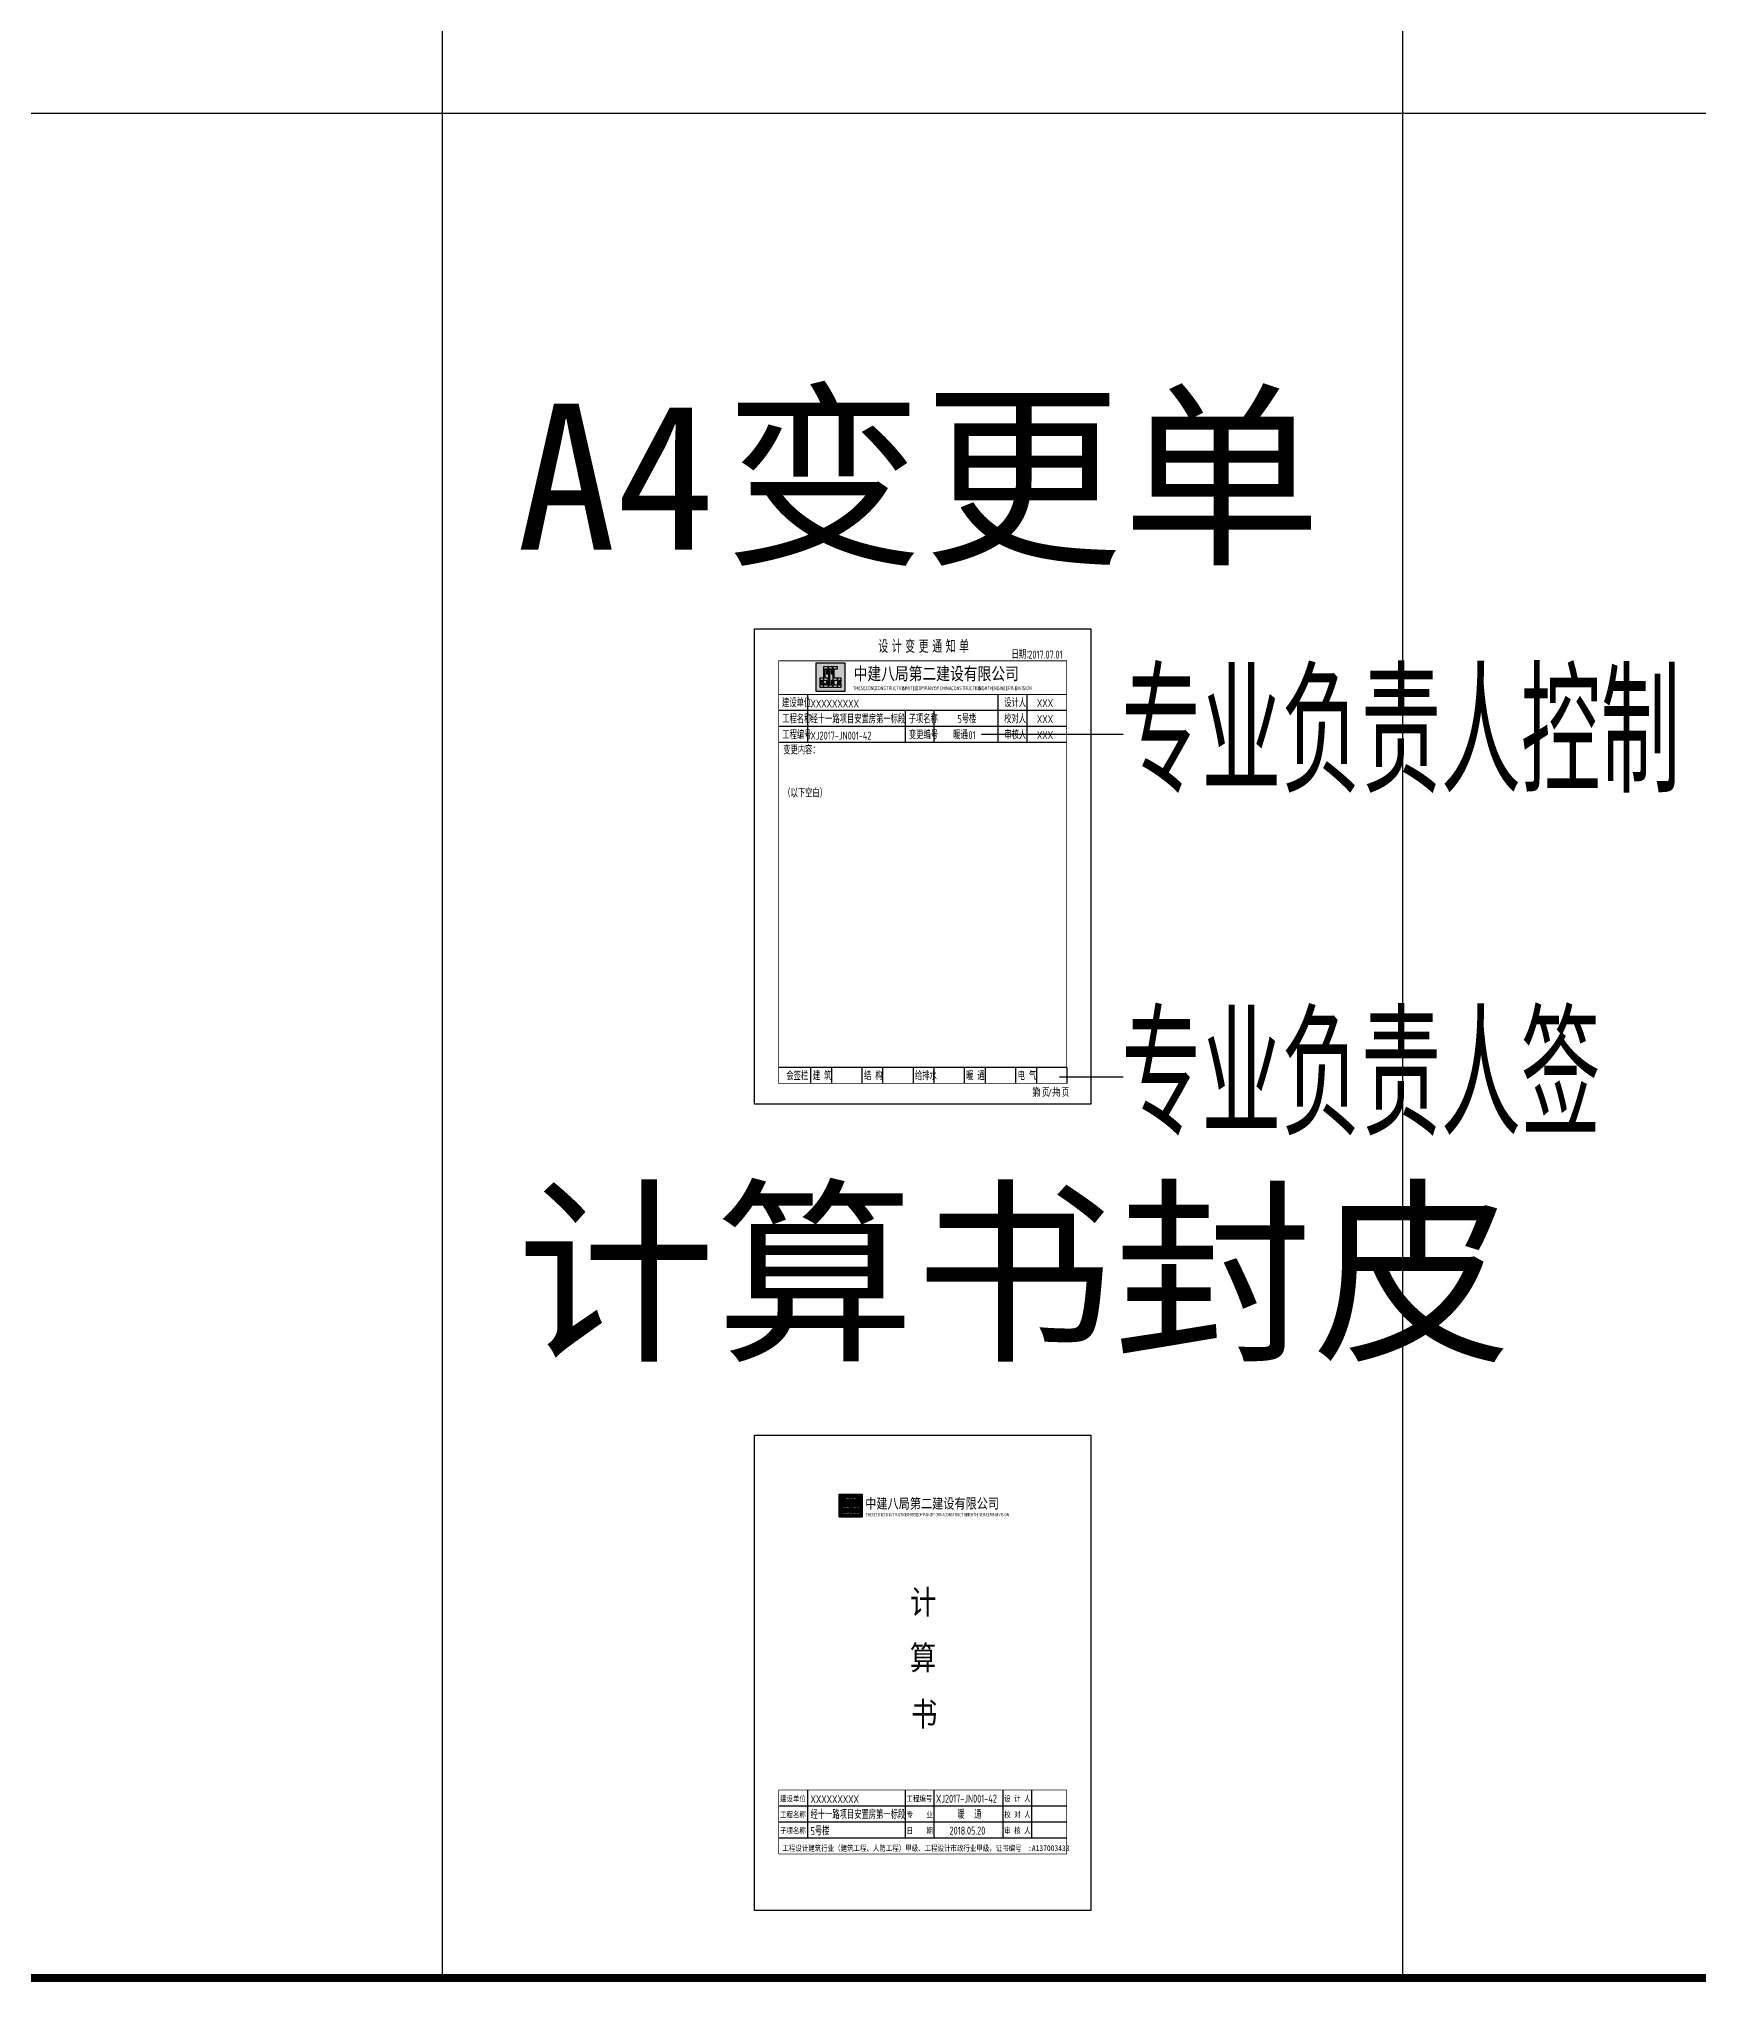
# Model space of a CAD drawing. Extents: x 6824721 to 16538177, y 2478193 to 6665639.
# Drawn here: x 6928792 to 7032441, y 2776230 to 2897635 of the extents above; entities that cross this region are included whole.
import ezdxf

# ---------------------------------------------------------------- set-up
doc = ezdxf.new("R2010")
doc.units = 0
doc.header["$LTSCALE"] = 10
doc.layers.add('A-PUB_TEXT', color=7, linetype='Continuous')
doc.layers.add('公共图框-144', color=144, linetype='Continuous')
doc.styles.add('8B2_01', font='simhei.ttf', dxfattribs={"width": 0.8})
doc.styles.add('8B2_02', font='tssdeng.shx', dxfattribs={"width": 0.7, "bigfont": 'TSSDCHN.shx'})
doc.styles.add('8B2_03', font='', dxfattribs={"height": 3})
doc.styles.get('8B2_03').set_extended_font_data('SimSun')

# ---------------------------------------------------------------- blocks, each defined once
blk = doc.blocks.new('MAX')
at = {"layer": '公共图框-144'}
h = blk.add_hatch(color=8, dxfattribs=at)
h.paths.add_polyline_path([(226075, -337024), (224275, -337024), (224275, -338824), (226075, -338824)])
h.paths.add_polyline_path([(225584, -337433), (225393, -337433), (225393, -337978), (225584, -337978), (225584, -338142), (225393, -338142), (225393, -338415), (225584, -338415), (225584, -338578), (225338, -338578), (225338, -337269), (225584, -337269)], flags=16)
h.paths.add_polyline_path([(225829, -337978), (225829, -338251), (225775, -338251), (225775, -338142), (225693, -338142), (225693, -338415), (225775, -338415), (225775, -338306), (225829, -338306), (225829, -338578), (225638, -338578), (225638, -337978)], flags=16)
h.paths.add_polyline_path([(225284, -337733), (225229, -337733), (225229, -337433), (225120, -337433), (225120, -338415), (225229, -338415), (225229, -338115), (225284, -338115), (225284, -338578), (225066, -338578), (225066, -337269), (225284, -337269)], flags=16)
h.paths.add_polyline_path([(225011, -337733), (224956, -337733), (224956, -337433), (224820, -337433), (224820, -337978), (225011, -337978), (225011, -338578), (224766, -338578), (224766, -338306), (224820, -338306), (224820, -338415), (224956, -338415), (224956, -338142), (224766, -338142), (224766, -337269), (225011, -337269)], flags=16)
h.paths.add_polyline_path([(224711, -337978), (224711, -338251), (224656, -338251), (224656, -338142), (224575, -338142), (224575, -338415), (224656, -338415), (224656, -338306), (224711, -338306), (224711, -338578), (224520, -338578), (224520, -337978)], flags=16)
for p, q in [((223734, -339011), (223734, -342011)), ((235634, -339011), (235634, -342011)), ((237434, -339011), (237434, -342011)), ((239934, -340011), (221934, -340011)), ((239934, -341011), (221934, -341011)), ((229834, -340011), (229834, -342011)), ((231634, -340011), (231634, -342011)), ((239934, -342011), (221934, -342011)), ((239934, -362311), (221934, -362311)), ((223934, -362311), (223934, -363311)), ((225234, -362311), (225234, -363311)), ((227134, -362311), (227134, -363311)), ((228434, -362311), (228434, -363311)), ((230334, -362311), (230334, -363311)), ((231634, -362311), (231634, -363311)), ((233534, -362311), (233534, -363311)), ((234834, -362311), (234834, -363311)), ((236734, -362311), (236734, -363311)), ((238034, -362311), (238034, -363311)), ((239934, -362311), (239934, -363311))]:
    blk.add_line(p, q, dxfattribs=at)
blk.add_lwpolyline([(220434, -334911), (241434, -334911), (241434, -364611), (220434, -364611)], close=True, dxfattribs=at)
at = {"layer": '公共图框-144', "const_width": 50}
for points in [[(221934, -336911), (239934, -336911), (239934, -339011), (221934, -339011)], [(221934, -339011), (239934, -339011), (239934, -363311), (221934, -363311)]]:
    blk.add_lwpolyline(points, close=True, dxfattribs=at)
at = {"layer": '公共图框-144', "color": 8}
for points in [[(226075, -338824), (224275, -338824), (224275, -337024), (226075, -337024)], [(224820, -337433), (224820, -337978), (225011, -337978), (225011, -338578), (224766, -338578), (224766, -338306), (224820, -338306), (224820, -338415), (224956, -338415), (224956, -338142), (224766, -338142), (224766, -337269), (225011, -337269), (225011, -337733), (224956, -337733), (224956, -337433)], [(225229, -337433), (225120, -337433), (225120, -338415), (225229, -338415), (225229, -338115), (225284, -338115), (225284, -338578), (225066, -338578), (225066, -337269), (225284, -337269), (225284, -337733), (225229, -337733)], [(225393, -337978), (225584, -337978), (225584, -338142), (225393, -338142), (225393, -338415), (225584, -338415), (225584, -338578), (225338, -338578), (225338, -337269), (225584, -337269), (225584, -337433), (225393, -337433)], [(224711, -338306), (224711, -338578), (224520, -338578), (224520, -337978), (224711, -337978), (224711, -338251), (224656, -338251), (224656, -338142), (224575, -338142), (224575, -338415), (224656, -338415), (224656, -338306)], [(225829, -338306), (225829, -338578), (225638, -338578), (225638, -337978), (225829, -337978), (225829, -338251), (225775, -338251), (225775, -338142), (225693, -338142), (225693, -338415), (225775, -338415), (225775, -338306)]]:
    blk.add_lwpolyline(points, close=True, dxfattribs=at)
at = {"layer": 'A-PUB_TEXT'}
for s, height, style, width, p in [('设', 800, '8B2_02', 0.7, (228158, -336411)), ('计', 800, '8B2_02', 0.7, (229000, -336411)), ('变', 800, '8B2_02', 0.7, (229842, -336411)), ('更', 800, '8B2_02', 0.7, (230684, -336411)), ('通', 800, '8B2_02', 0.7, (231527, -336411)), ('知', 800, '8B2_02', 0.7, (232369, -336411)), ('单', 800, '8B2_02', 0.7, (233211, -336411)), ('中建八局第二建设有限公司', 788.61, '8B2_01', 0.8, (226617, -338103)), ('THE', 250, '8B2_02', 0.7, (226573, -338744)), ('SECOND', 250, '8B2_02', 0.7, (227059, -338744)), ('CONSTRUCTION', 250, '8B2_02', 0.7, (227988, -338744)), ('LIMITED', 250, '8B2_02', 0.7, (229672, -338744)), ('COMPANY', 250, '8B2_02', 0.7, (230534, -338744)), ('OF', 250, '8B2_02', 0.7, (231645, -338744)), ('CHINA', 250, '8B2_02', 0.7, (232002, -338744)), ('CONSTRUCTION', 250, '8B2_02', 0.7, (232730, -338744)), ('EIGHTH', 250, '8B2_02', 0.7, (234413, -338744)), ('ENGINEERING', 250, '8B2_02', 0.7, (235242, -338744)), ('DIVISION', 250, '8B2_02', 0.7, (236690, -338744)), ('建设单位', 500, '8B2_02', 0.7, (222146, -339799)), ('设计人', 500, '8B2_02', 0.7, (236026, -339799)), ('工程名称', 500, '8B2_02', 0.7, (222164, -340799)), ('子项名称', 500, '8B2_02', 0.7, (230060, -340799)), ('校对人', 500, '8B2_02', 0.7, (236024, -340799)), ('工程编号', 500, '8B2_02', 0.7, (222168, -341799)), ('变更编号', 500, '8B2_02', 0.7, (230072, -341799)), ('审核人', 500, '8B2_02', 0.7, (236035, -341799)), ('会签栏', 500, '8B2_02', 0.7, (222420, -363099)), ('建', 500, '8B2_02', 0.7, (224075, -363099)), ('筑', 500, '8B2_02', 0.7, (224777, -363099)), ('结', 500, '8B2_02', 0.7, (227266, -363099)), ('构', 500, '8B2_02', 0.7, (227969, -363099)), ('给排水', 500, '8B2_02', 0.7, (230450, -363099)), ('暖', 500, '8B2_02', 0.7, (233654, -363099)), ('通', 500, '8B2_02', 0.7, (234357, -363099)), ('电', 500, '8B2_02', 0.7, (236864, -363099)), ('气', 500, '8B2_02', 0.7, (237566, -363099))]:
    blk.add_text(s, height=height, dxfattribs=dict(at, style=style, width=width)).set_placement(p)
blk = doc.blocks.new('计算书封皮')
at = {"layer": '公共图框-144'}
h = blk.add_hatch(color=8, dxfattribs=at)
h.paths.add_polyline_path([(-764156, -27033), (-765596, -27033), (-765596, -28473), (-764156, -28473)])
h.paths.add_polyline_path([(-764548, -27361), (-764701, -27361), (-764701, -27797), (-764548, -27797), (-764548, -27928), (-764701, -27928), (-764701, -28146), (-764548, -28146), (-764548, -28277), (-764745, -28277), (-764745, -27230), (-764548, -27230)], flags=16)
h.paths.add_polyline_path([(-764352, -27797), (-764352, -28015), (-764396, -28015), (-764396, -27928), (-764461, -27928), (-764461, -28146), (-764396, -28146), (-764396, -28059), (-764352, -28059), (-764352, -28277), (-764505, -28277), (-764505, -27797)], flags=16)
h.paths.add_polyline_path([(-764788, -27601), (-764832, -27601), (-764832, -27361), (-764919, -27361), (-764919, -28146), (-764832, -28146), (-764832, -27906), (-764788, -27906), (-764788, -28277), (-764963, -28277), (-764963, -27230), (-764788, -27230)], flags=16)
h.paths.add_polyline_path([(-765007, -27601), (-765050, -27601), (-765050, -27361), (-765159, -27361), (-765159, -27797), (-765007, -27797), (-765007, -28277), (-765203, -28277), (-765203, -28059), (-765159, -28059), (-765159, -28146), (-765050, -28146), (-765050, -27928), (-765203, -27928), (-765203, -27230), (-765007, -27230)], flags=16)
h.paths.add_polyline_path([(-765247, -27797), (-765247, -28015), (-765290, -28015), (-765290, -27928), (-765356, -27928), (-765356, -28146), (-765290, -28146), (-765290, -28059), (-765247, -28059), (-765247, -28277), (-765399, -28277), (-765399, -27797)], flags=16)
for p, q in [((-767585, -45514), (-767585, -48514)), ((-761485, -45514), (-761485, -48514)), ((-759685, -45514), (-759685, -48514)), ((-755385, -45514), (-755385, -48514)), ((-753585, -45514), (-753585, -48514)), ((-751385, -46514), (-769385, -46514)), ((-751385, -47514), (-769385, -47514)), ((-751385, -48514), (-769385, -48514))]:
    blk.add_line(p, q, dxfattribs=at)
blk.add_lwpolyline([(-770885, -23336), (-749885, -23336), (-749885, -53036), (-770885, -53036)], close=True, dxfattribs=at)
at = {"layer": '公共图框-144', "color": 8}
for points in [[(-764156, -28473), (-765596, -28473), (-765596, -27033), (-764156, -27033)], [(-765247, -28059), (-765247, -28277), (-765399, -28277), (-765399, -27797), (-765247, -27797), (-765247, -28015), (-765290, -28015), (-765290, -27928), (-765356, -27928), (-765356, -28146), (-765290, -28146), (-765290, -28059)], [(-765159, -27361), (-765159, -27797), (-765007, -27797), (-765007, -28277), (-765203, -28277), (-765203, -28059), (-765159, -28059), (-765159, -28146), (-765050, -28146), (-765050, -27928), (-765203, -27928), (-765203, -27230), (-765007, -27230), (-765007, -27601), (-765050, -27601), (-765050, -27361)], [(-764832, -27361), (-764919, -27361), (-764919, -28146), (-764832, -28146), (-764832, -27906), (-764788, -27906), (-764788, -28277), (-764963, -28277), (-764963, -27230), (-764788, -27230), (-764788, -27601), (-764832, -27601)], [(-764701, -27797), (-764548, -27797), (-764548, -27928), (-764701, -27928), (-764701, -28146), (-764548, -28146), (-764548, -28277), (-764745, -28277), (-764745, -27230), (-764548, -27230), (-764548, -27361), (-764701, -27361)], [(-764352, -28059), (-764352, -28277), (-764505, -28277), (-764505, -27797), (-764352, -27797), (-764352, -28015), (-764396, -28015), (-764396, -27928), (-764461, -27928), (-764461, -28146), (-764396, -28146), (-764396, -28059)]]:
    blk.add_lwpolyline(points, close=True, dxfattribs=at)
at = {"layer": '公共图框-144', "const_width": 50}
blk.add_lwpolyline([(-769385, -45514), (-769385, -49514), (-769385, -45514), (-751385, -45514), (-751385, -49514), (-769385, -49514)], dxfattribs=at)
at = {"layer": 'A-PUB_TEXT'}
for s, height, style, width, p in [('中建八局第二建设有限公司', 638.4, '8B2_01', 0.8, (-763973, -27933)), ('THE', 200, '8B2_02', 0.7, (-763942, -28411)), ('SECOND', 200, '8B2_02', 0.7, (-763554, -28411)), ('CONSTRUCTION', 200, '8B2_02', 0.7, (-762810, -28411)), ('LIMITED', 200, '8B2_02', 0.7, (-761464, -28411)), ('COMPANY', 200, '8B2_02', 0.7, (-760774, -28411)), ('OF', 200, '8B2_02', 0.7, (-759885, -28411)), ('CHINA', 200, '8B2_02', 0.7, (-759599, -28411)), ('CONSTRUCTION', 200, '8B2_02', 0.7, (-759017, -28411)), ('EIGHTH', 200, '8B2_02', 0.7, (-757670, -28411)), ('ENGINEERING', 200, '8B2_02', 0.7, (-757007, -28411)), ('DIVISION', 200, '8B2_02', 0.7, (-755849, -28411)), ('计', 1502, '8B2_01', 0.8, (-761168, -34522)), ('算', 1502, '8B2_01', 0.8, (-761181, -38005)), ('书', 1502, '8B2_01', 0.8, (-761104, -41522)), ('建设单位', 360.5, '8B2_01', 0.8, (-769297, -46233)), ('工程编号', 360.5, '8B2_01', 0.8, (-761393, -46229)), ('设', 361, '8B2_01', 0.8, (-755293, -46233)), ('计', 361, '8B2_01', 0.8, (-754671, -46233)), ('人', 361, '8B2_01', 0.8, (-754049, -46233)), ('工程名称', 360.5, '8B2_01', 0.8, (-769298, -47231)), ('专', 361, '8B2_01', 0.8, (-761393, -47233)), ('业', 361, '8B2_01', 0.8, (-760149, -47233)), ('校', 361, '8B2_01', 0.8, (-755293, -47233)), ('对', 361, '8B2_01', 0.8, (-754671, -47233)), ('人', 361, '8B2_01', 0.8, (-754049, -47233)), ('子项名称', 360.5, '8B2_01', 0.8, (-769296, -48231)), ('日', 361, '8B2_01', 0.8, (-761392, -48233)), ('期', 361, '8B2_01', 0.8, (-760148, -48233)), ('审', 361, '8B2_01', 0.8, (-755293, -48231)), ('核', 361, '8B2_01', 0.8, (-754671, -48231)), ('人', 361, '8B2_01', 0.8, (-754049, -48231)), ('工程设计建筑行业（建筑工程、人防工程）甲级、工程设计市政行业甲级，证书编号', 360.51, '8B2_01', 0.8, (-769148, -49329)), (':A137003433', 360.51, '8B2_01', 0.8, (-753801, -49329))]:
    blk.add_text(s, height=height, dxfattribs=dict(at, style=style, width=width)).set_placement(p)

msp = doc.modelspace()

# ---------------------------------------------------------------- linework, layer by layer
at = {"layer": 'Defpoints', "color": 211}
for p, q in [((6987675.4, 2854198.4), (6996524.1, 2854198.4)), ((6992555.4, 2832795.4), (6996524.1, 2832795.4))]:
    msp.add_line(p, q, dxfattribs=at)
at = {"layer": '公共图框-144'}
for p, q in [((6954000.2, 2776480.2), (6954000.2, 3009484.7)), ((7014000.2, 2776480.2), (7014000.2, 3009484.7)), ((6825393.7, 2892982.5), (7316400.2, 2892982.5))]:
    msp.add_line(p, q, dxfattribs=at)
at = {"layer": '公共图框-144', "const_width": 500}
msp.add_lwpolyline([(6825393.7, 3009484.7), (7316400.2, 3009484.7), (7316400.2, 2776480.2), (6825393.7, 2776480.2)], close=True, dxfattribs=at)

# ---------------------------------------------------------------- block references
at = {"rotation": 4.987572218754753e-08}
for name, p in [('MAX', (6753066.7, 3195687)), ('计算书封皮', (7744384.9, 2833747.5))]:
    msp.add_blockref(name, p, dxfattribs=at)

# ---------------------------------------------------------------- texts
at = {"layer": 'A-PUB_TEXT', "style": '8B2_03'}
for s, p in [('变更单', (6971598.7, 2865730.4)), ('A4', (6958636.7, 2865730.4)), ('计算书封皮', (6958636.7, 2815981.2))]:
    msp.add_text(s, height=9113.92, rotation=0, dxfattribs=at).set_placement(p)
at = {"layer": 'A-PUB_TEXT', "color": 1, "style": '8B2_02', "width": 0.7}
for s, p in [('日期：', (6989551.7, 2858916.2)), ('2017.07.01', (6990601.7, 2858916.2)), ('XXXXXXXXX', (6976994.5, 2855855.4)), ('号楼', (6986438.7, 2854887.7)), ('XXX', (6991136.7, 2855887.7)), ('经十一路项目安置房第一标段', (6976994.5, 2854876.3)), ('XJ2017-JN001-42', (6976994.5, 2853855.4)), ('暖通', (6985907.7, 2853887.7)), ('5', (6986169.5, 2854887.7)), ('-01', (6986607.7, 2853887.7)), ('XXX', (6991136.7, 2854887.7)), ('XXX', (6991136.7, 2853887.7)), ('第', (6990837.5, 2831540.9)), ('1', (6991187.5, 2831540.9)), ('页', (6991456.8, 2831540.9)), ('/', (6991806.8, 2831540.9)), ('共', (6992076, 2831540.9)), ('1', (6992426, 2831540.9)), ('页', (6992695.2, 2831540.9)), ('XXXXXXXXX', (6976994.5, 2787412.8)), ('XJ2017-JN001-42', (6984830.9, 2787445.1)), ('经十一路项目安置房第一标段', (6976994.5, 2786433.8)), ('暖', (6986163.9, 2786445.1)), ('通', (6987219.5, 2786445.1)), ('5', (6976994.5, 2785412.8)), ('号楼', (6977263.7, 2785412.8)), ('2018.05.20', (6985679, 2785445.1))]:
    msp.add_text(s, height=500, rotation=0, dxfattribs=at).set_placement(p)
at = {"layer": 'A-PUB_TEXT', "color": 7, "style": '8B2_02', "width": 0.7}
for s, p in [('变更内容：', (6975292.5, 2852940.5)), ('（以下空白）', (6975292.5, 2850249.8))]:
    msp.add_text(s, height=500, rotation=0, dxfattribs=at).set_placement(p)
at = {"layer": 'Defpoints', "color": 211, "style": '8B2_02', "width": 0.7}
for s, p in [('专业负责人控制', (6996427.5, 2850533.1)), ('专业负责人签', (6996427.5, 2829130.1))]:
    msp.add_text(s, height=7500, rotation=0, dxfattribs=at).set_placement(p)

doc.saveas('drawing.dxf')
